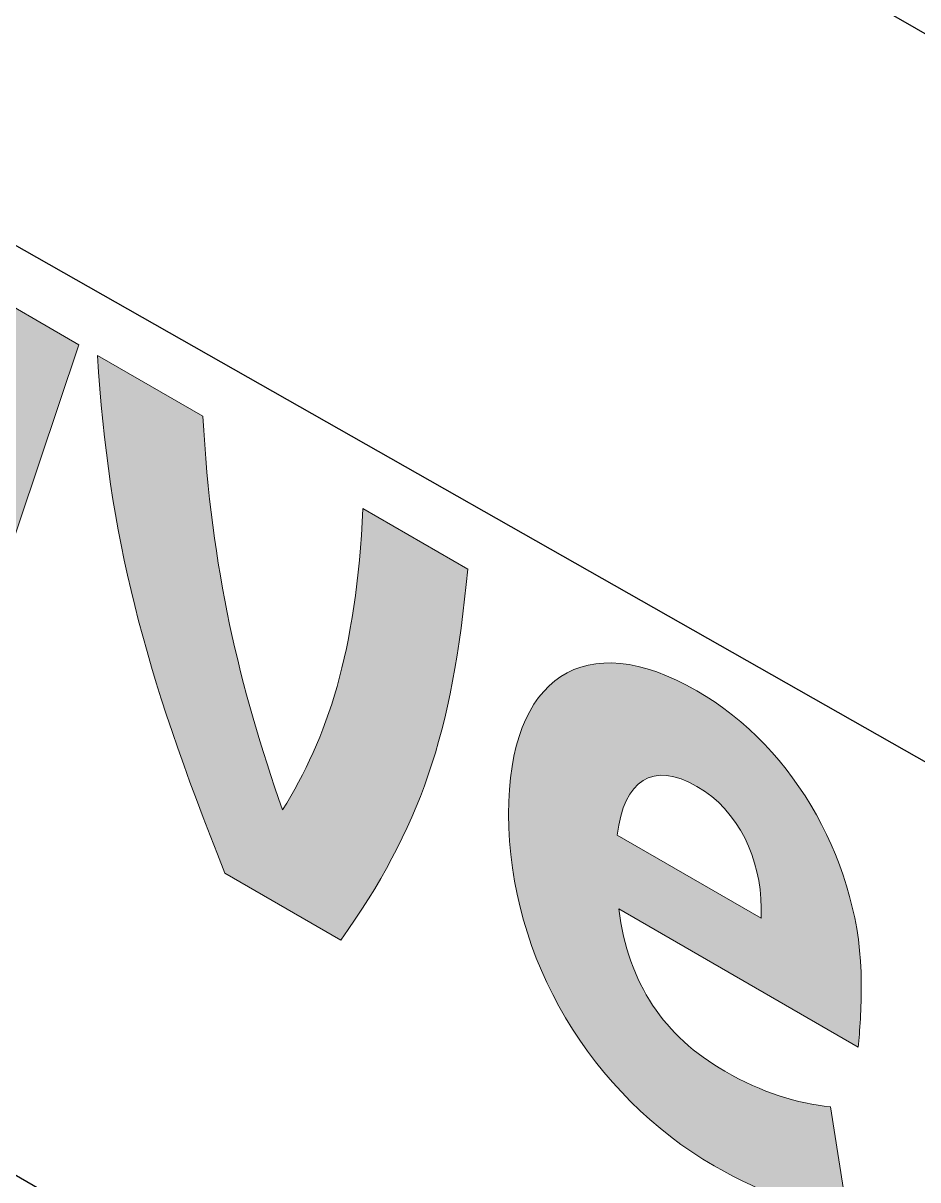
# Model space of a CAD drawing. Header units: inches. Extents: x -20.7 to 75.7, y -15.1 to 19.1.
# Drawn here: x 63.8933 to 64.2145, y 6.3189 to 6.7345 of the extents above; entities that cross this region are included whole.
import ezdxf

# ---------------------------------------------------------------- set-up
doc = ezdxf.new("R2010")
doc.units = ezdxf.units.IN
doc.header["$MEASUREMENT"] = 0
for name, color, linetype, lineweight in [('.ATI-DETAIL', 7, 'Continuous', 0), ('G-ANNO-TTLB', 7, 'Continuous', 0), ('TYVEK', 7, 'Continuous', 0), ('X-REF - TRACED', 7, 'Continuous', 0)]:
    doc.layers.add(name, color=color, linetype=linetype, lineweight=lineweight)

# ---------------------------------------------------------------- blocks, each defined once
blk = doc.blocks.new('Block_280')
at = {"layer": 'TYVEK', "color": 133, "lineweight": 25, "true_color": 0x70ccdd}
blk.add_line((64.82976, 6.12081), (63.20337, 7.04528), dxfattribs=at)
blk = doc.blocks.new('Block_386')
at = {"layer": 'X-REF - TRACED', "true_color": 0x848484, "transparency": 33554687}
h = blk.add_hatch(color=252, dxfattribs=at)
h.dxf.hatch_style = 2
edge = h.paths.add_edge_path()
edge.add_spline(control_points=[(64.01533, 6.56008), (64.01288, 6.5081), (64.00253, 6.47785), (63.98646, 6.45184), (63.97093, 6.49609), (63.96085, 6.53814), (63.95785, 6.59327), (63.95785, 6.59327), (63.91998, 6.61513), (63.91998, 6.61513), (63.92407, 6.55), (63.93633, 6.50264), (63.96575, 6.42913), (63.96575, 6.42913), (64.00743, 6.40507), (64.00743, 6.40507), (64.03576, 6.44523), (64.04748, 6.47876), (64.05292, 6.53838), (64.05292, 6.53838), (64.01533, 6.56008), (64.01533, 6.56008)], knot_values=[0, 0, 0, 0, 1, 1, 1, 2, 2, 2, 3, 3, 3, 4, 4, 4, 5, 5, 5, 6, 6, 6, 7, 7, 7, 7], degree=3, periodic=0)
h = blk.add_hatch(color=252, dxfattribs=at)
h.dxf.hatch_style = 2
edge = h.paths.add_edge_path()
edge.add_spline(control_points=[(64.15828, 6.41294), (64.15828, 6.41294), (64.10661, 6.4428), (64.10661, 6.4428), (64.10897, 6.46253), (64.11939, 6.46947), (64.13522, 6.4603), (64.15022, 6.45169), (64.15828, 6.43405), (64.15828, 6.41669), (64.15828, 6.41669), (64.15828, 6.41294), (64.15828, 6.41294)], knot_values=[0, 0, 0, 0, 1, 1, 1, 2, 2, 2, 3, 3, 3, 4, 4, 4, 4], degree=3, periodic=0)
edge = h.paths.add_edge_path()
edge.add_spline(control_points=[(64.19425, 6.38961), (64.19425, 6.43142), (64.17092, 6.47405), (64.13522, 6.49461), (64.09508, 6.5178), (64.06758, 6.49989), (64.06758, 6.4503), (64.06758, 6.39836), (64.09758, 6.34933), (64.14147, 6.32392), (64.15939, 6.3135), (64.17717, 6.30766), (64.18911, 6.30711), (64.18911, 6.30711), (64.18314, 6.34517), (64.18314, 6.34517), (64.17147, 6.34628), (64.15856, 6.3503), (64.14522, 6.35794), (64.12342, 6.37058), (64.11064, 6.38919), (64.10717, 6.41628), (64.10717, 6.41628), (64.19314, 6.36655), (64.19314, 6.36655), (64.19369, 6.37239), (64.19425, 6.3803), (64.19425, 6.38961)], knot_values=[0, 0, 0, 0, 1, 1, 1, 2, 2, 2, 3, 3, 3, 4, 4, 4, 5, 5, 5, 6, 6, 6, 7, 7, 7, 8, 8, 8, 9, 9, 9, 9], degree=3, periodic=0)
at = {"layer": 'X-REF - TRACED'}
for points, knots in [([(64.01533, 6.56008), (64.01288, 6.5081), (64.00253, 6.47785), (63.98646, 6.45184), (63.97093, 6.49609), (63.96085, 6.53814), (63.95785, 6.59327), (63.95785, 6.59327), (63.91998, 6.61513), (63.91998, 6.61513), (63.92407, 6.55), (63.93633, 6.50264), (63.96575, 6.42913), (63.96575, 6.42913), (64.00743, 6.40507), (64.00743, 6.40507), (64.03576, 6.44523), (64.04748, 6.47876), (64.05292, 6.53838), (64.05292, 6.53838), (64.01533, 6.56008), (64.01533, 6.56008)], [0, 0, 0, 0, 1, 1, 1, 2, 2, 2, 3, 3, 3, 4, 4, 4, 5, 5, 5, 6, 6, 6, 7, 7, 7, 7]), ([(64.19425, 6.38961), (64.19425, 6.43142), (64.17092, 6.47405), (64.13522, 6.49461), (64.09508, 6.5178), (64.06758, 6.49989), (64.06758, 6.4503), (64.06758, 6.39836), (64.09758, 6.34933), (64.14147, 6.32392), (64.15939, 6.3135), (64.17717, 6.30766), (64.18911, 6.30711), (64.18911, 6.30711), (64.18314, 6.34517), (64.18314, 6.34517), (64.17147, 6.34628), (64.15856, 6.3503), (64.14522, 6.35794), (64.12342, 6.37058), (64.11064, 6.38919), (64.10717, 6.41628), (64.10717, 6.41628), (64.19314, 6.36655), (64.19314, 6.36655), (64.19369, 6.37239), (64.19425, 6.3803), (64.19425, 6.38961)], [0, 0, 0, 0, 1, 1, 1, 2, 2, 2, 3, 3, 3, 4, 4, 4, 5, 5, 5, 6, 6, 6, 7, 7, 7, 8, 8, 8, 9, 9, 9, 9]), ([(64.15828, 6.41294), (64.15828, 6.41294), (64.10661, 6.4428), (64.10661, 6.4428), (64.10897, 6.46253), (64.11939, 6.46947), (64.13522, 6.4603), (64.15022, 6.45169), (64.15828, 6.43405), (64.15828, 6.41669), (64.15828, 6.41669), (64.15828, 6.41294), (64.15828, 6.41294)], [0, 0, 0, 0, 1, 1, 1, 2, 2, 2, 3, 3, 3, 4, 4, 4, 4])]:
    blk.add_open_spline(points, degree=3, knots=knots, dxfattribs=at)
blk = doc.blocks.new('Block_385')
at = {"layer": 'X-REF - TRACED', "true_color": 0x848484, "transparency": 33554687}
h = blk.add_hatch(color=252, dxfattribs=at)
h.dxf.hatch_style = 2
edge = h.paths.add_edge_path()
edge.add_spline(control_points=[(63.87571, 6.64069), (63.87571, 6.64069), (63.84198, 6.54005), (63.84198, 6.54005), (63.82762, 6.58214), (63.81829, 6.62285), (63.81543, 6.67549), (63.81543, 6.67549), (63.77757, 6.69735), (63.77757, 6.69735), (63.78165, 6.63223), (63.79391, 6.58487), (63.82333, 6.51136), (63.82333, 6.51136), (63.8309, 6.50699), (63.8309, 6.50699), (63.8309, 6.50699), (63.81161, 6.44946), (63.81161, 6.44946), (63.81161, 6.44946), (63.84921, 6.42776), (63.84921, 6.42776), (63.84921, 6.42776), (63.91331, 6.61898), (63.91331, 6.61898), (63.91331, 6.61898), (63.87571, 6.64069), (63.87571, 6.64069)], knot_values=[0, 0, 0, 0, 1, 1, 1, 2, 2, 2, 3, 3, 3, 4, 4, 4, 5, 5, 5, 6, 6, 6, 7, 7, 7, 8, 8, 8, 9, 9, 9, 9], degree=3, periodic=0)
at = {"layer": 'X-REF - TRACED'}
blk.add_open_spline([(63.87571, 6.64069), (63.87571, 6.64069), (63.84198, 6.54005), (63.84198, 6.54005), (63.82762, 6.58214), (63.81829, 6.62285), (63.81543, 6.67549), (63.81543, 6.67549), (63.77757, 6.69735), (63.77757, 6.69735), (63.78165, 6.63223), (63.79391, 6.58487), (63.82333, 6.51136), (63.82333, 6.51136), (63.8309, 6.50699), (63.8309, 6.50699), (63.8309, 6.50699), (63.81161, 6.44946), (63.81161, 6.44946), (63.81161, 6.44946), (63.84921, 6.42776), (63.84921, 6.42776), (63.84921, 6.42776), (63.91331, 6.61898), (63.91331, 6.61898), (63.91331, 6.61898), (63.87571, 6.64069), (63.87571, 6.64069)], degree=3, knots=[0, 0, 0, 0, 1, 1, 1, 2, 2, 2, 3, 3, 3, 4, 4, 4, 5, 5, 5, 6, 6, 6, 7, 7, 7, 8, 8, 8, 9, 9, 9, 9], dxfattribs=at)
blk.add_blockref('Block_386', (0, 0), dxfattribs=at)
blk = doc.blocks.new('Block_384')
at = {"layer": 'X-REF - TRACED'}
blk.add_blockref('Block_385', (0, 0), dxfattribs=at)
blk = doc.blocks.new('Block_383')
at = {"layer": 'X-REF - TRACED'}
blk.add_blockref('Block_384', (0, 0), dxfattribs=at)
blk = doc.blocks.new('Block_382')
at = {"layer": 'X-REF - TRACED'}
blk.add_blockref('Block_383', (0, 0), dxfattribs=at)
blk = doc.blocks.new('Block_518')
at = {"layer": '.ATI-DETAIL', "color": 93, "lineweight": 25, "true_color": 0x6bbe46}
blk.add_line((64.74905, 6.42356), (63.15753, 7.34243), dxfattribs=at)
blk = doc.blocks.new('Block_517')
at = {"layer": '.ATI-DETAIL'}
blk.add_blockref('Block_518', (0, 0), dxfattribs=at)
blk = doc.blocks.new('Block_516')
at = {"layer": '.ATI-DETAIL'}
blk.add_blockref('Block_517', (0, 0), dxfattribs=at)

msp = doc.modelspace()

# ---------------------------------------------------------------- hatches: boundary and pattern name
at = {"layer": 'G-ANNO-TTLB', "true_color": 0xb9529f, "transparency": 33554687}
h = msp.add_hatch(color=233, dxfattribs=at)
edge = h.paths.add_edge_path()
edge.add_spline(control_points=[(71.22733, -15.13455), (71.22733, -15.13455), (30.5273, -15.13455), (30.5273, -15.13455), (30.5273, -15.13455), (30.5273, 19.00075), (30.5273, 19.00075), (30.5273, 19.00075), (71.22733, 19.00075), (71.22733, 19.00075), (71.22733, 19.00075), (71.22733, -15.13455), (71.22733, -15.13455)], knot_values=[0, 0, 0, 0, 1, 1, 1, 2, 2, 2, 3, 3, 3, 4, 4, 4, 4], degree=3, periodic=0)
edge = h.paths.add_edge_path()
edge.add_spline(control_points=[(30.65233, 18.87572), (30.65233, 18.87572), (30.65233, -15.00951), (30.65233, -15.00951), (30.65233, -15.00951), (71.10229, -15.00951), (71.10229, -15.00951), (71.10229, -15.00951), (71.10229, 18.87572), (71.10229, 18.87572), (71.10229, 18.87572), (30.65233, 18.87572), (30.65233, 18.87572)], knot_values=[0, 0, 0, 0, 1, 1, 1, 2, 2, 2, 3, 3, 3, 4, 4, 4, 4], degree=3, periodic=0)
edge.add_line((30.65233, 18.87572), (30.65233, 18.87572))

# ---------------------------------------------------------------- linework, layer by layer
at = {"layer": 'G-ANNO-TTLB'}
for points in [[(71.22733, -15.13455), (71.22733, -15.13455), (30.5273, -15.13455), (30.5273, -15.13455), (30.5273, -15.13455), (30.5273, 19.00075), (30.5273, 19.00075), (30.5273, 19.00075), (71.22733, 19.00075), (71.22733, 19.00075), (71.22733, 19.00075), (71.22733, -15.13455), (71.22733, -15.13455)], [(30.65233, 18.87572), (30.65233, 18.87572), (30.65233, -15.00951), (30.65233, -15.00951), (30.65233, -15.00951), (71.10229, -15.00951), (71.10229, -15.00951), (71.10229, -15.00951), (71.10229, 18.87572), (71.10229, 18.87572), (71.10229, 18.87572), (30.65233, 18.87572), (30.65233, 18.87572)]]:
    msp.add_open_spline(points, degree=3, knots=[0, 0, 0, 0, 1, 1, 1, 2, 2, 2, 3, 3, 3, 4, 4, 4, 4], dxfattribs=at)
at = {"layer": 'TYVEK', "color": 18, "lineweight": 25, "true_color": 0x000000}
msp.add_line((62.72746, 6.99379), (65.28213, 5.51545), dxfattribs=at)

# ---------------------------------------------------------------- block references
at = {"layer": '.ATI-DETAIL'}
msp.add_blockref('Block_516', (0, 0), dxfattribs=at)
at = {"layer": 'TYVEK'}
msp.add_blockref('Block_280', (0, 0), dxfattribs=at)
at = {"layer": 'X-REF - TRACED'}
msp.add_blockref('Block_382', (0, 0), dxfattribs=at)

doc.saveas('drawing.dxf')
